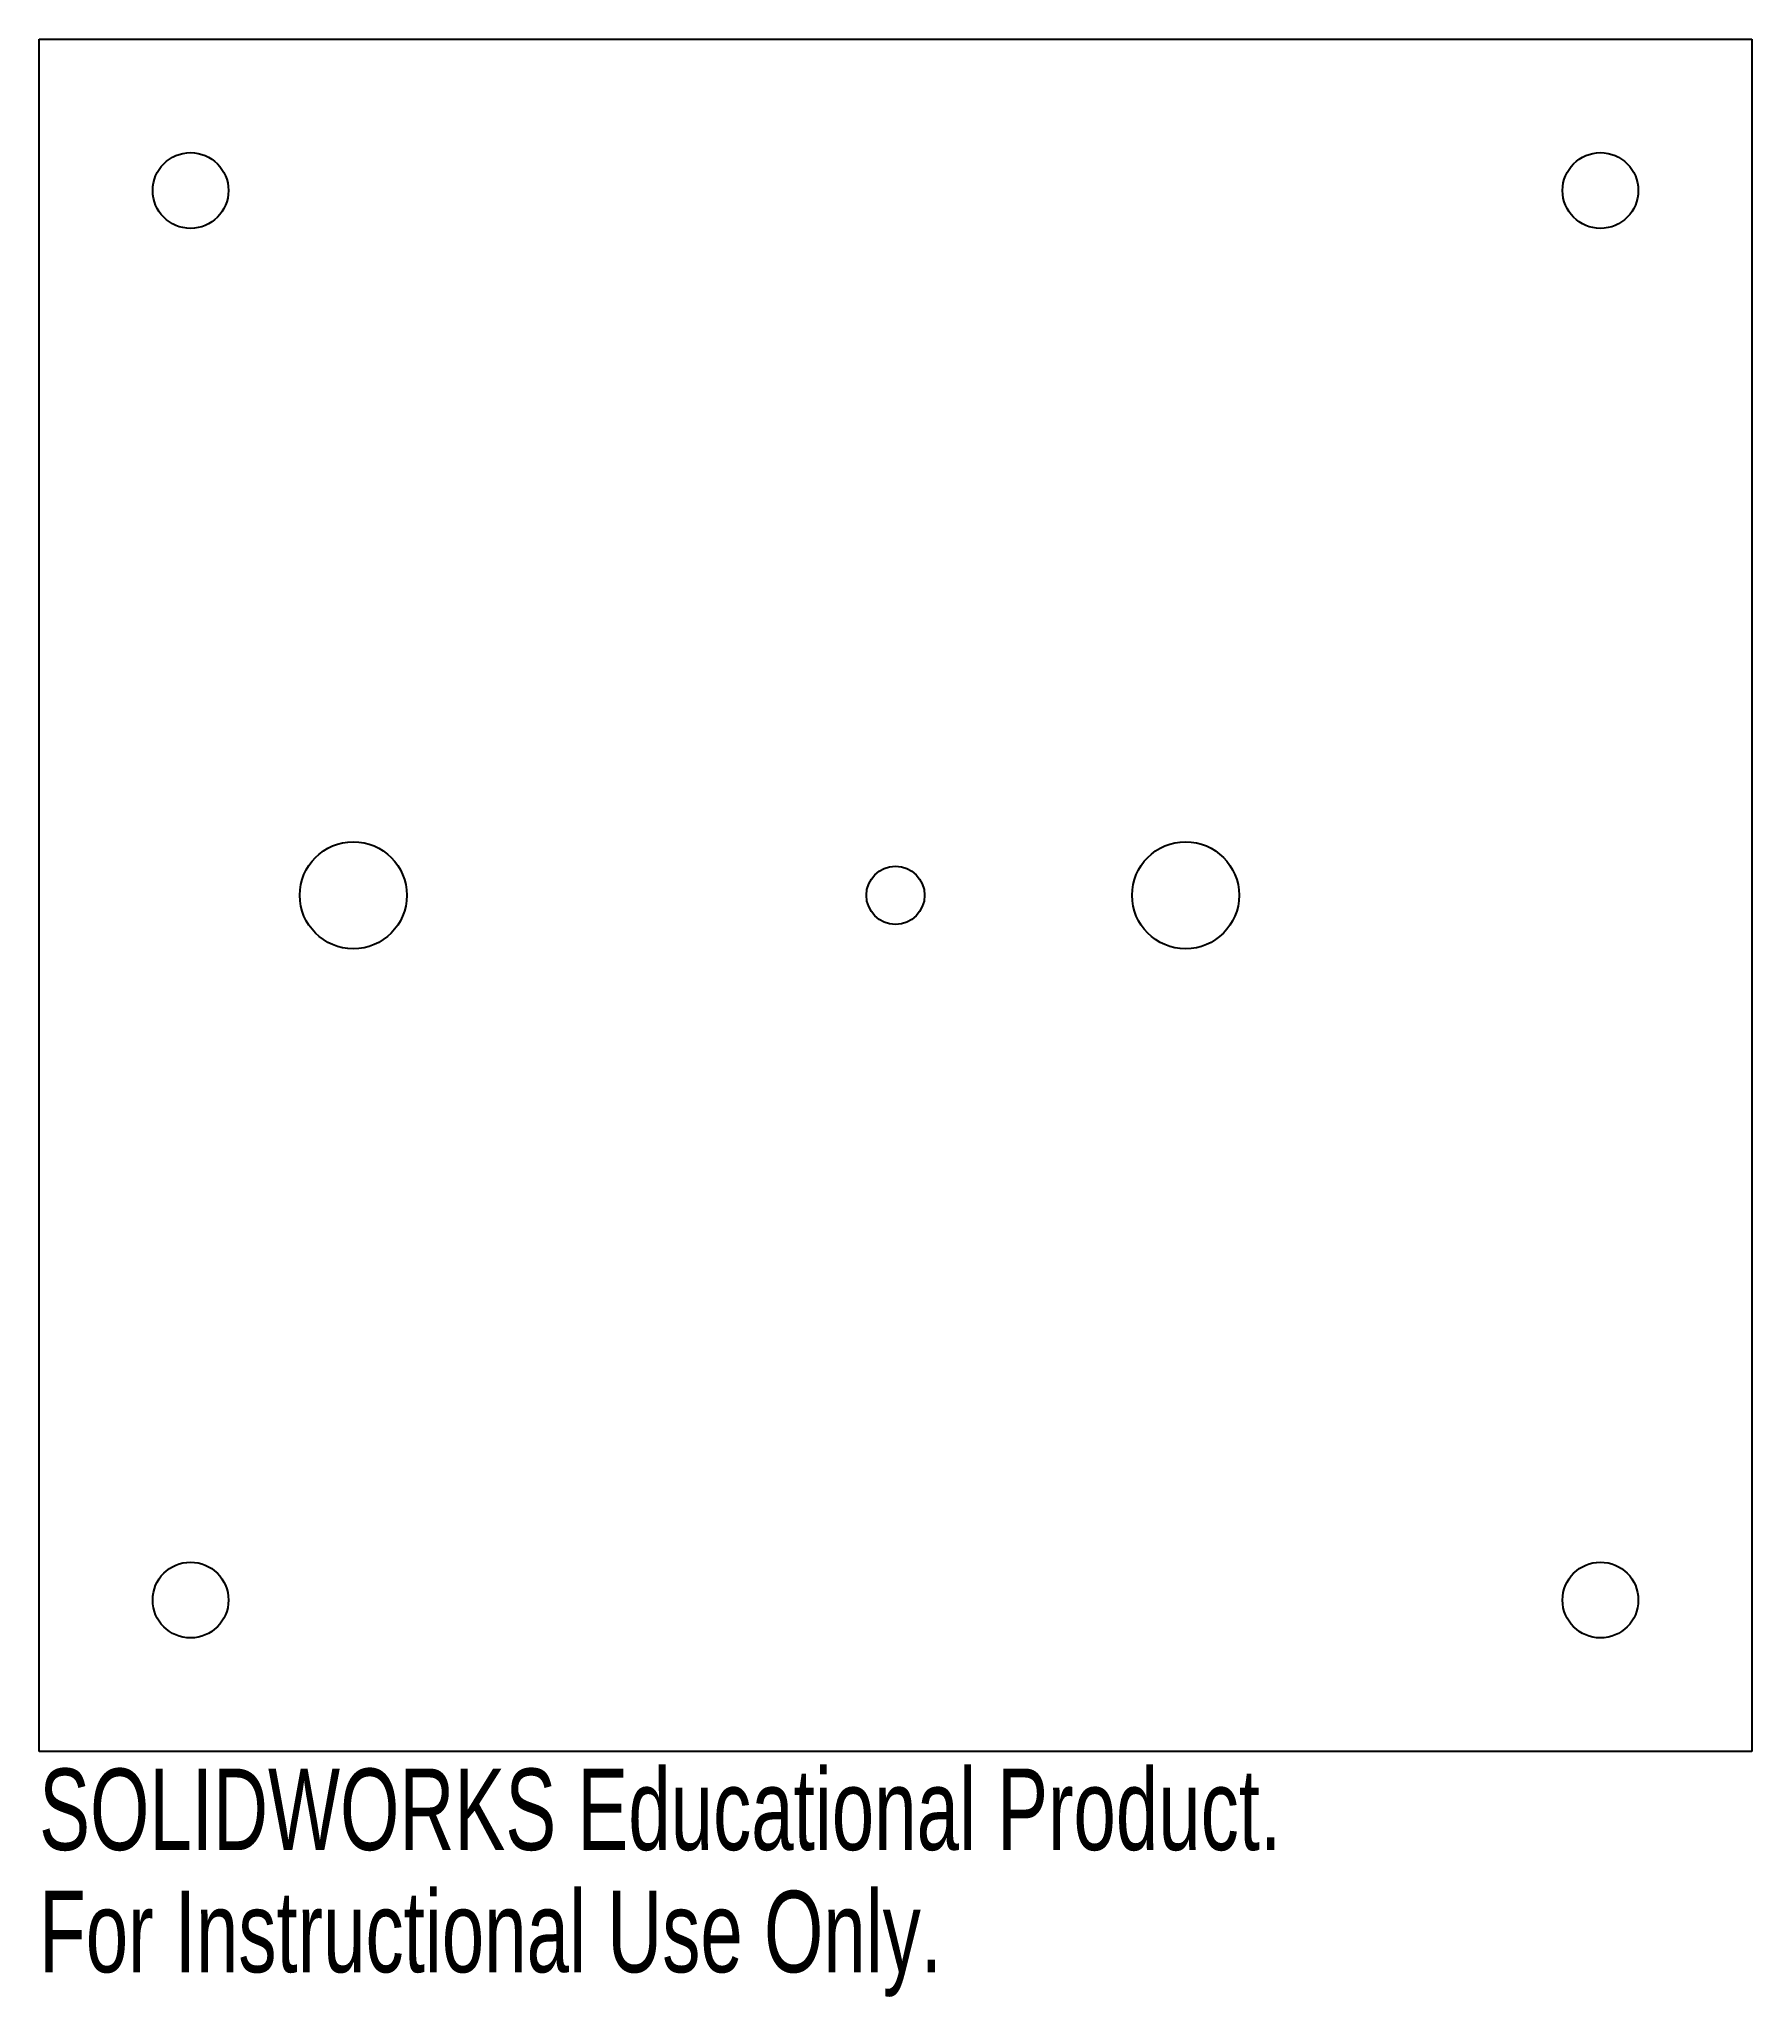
# Model space of a CAD drawing. Header units: inches. Extents: x -2 to 2, y -2.57 to 2.
import ezdxf

# ---------------------------------------------------------------- set-up
doc = ezdxf.new("R2010")
doc.units = ezdxf.units.IN
doc.header["$MEASUREMENT"] = 0
doc.styles.add('SLDTEXTSTYLE0', font='TXT', dxfattribs={"width": 0.7})

msp = doc.modelspace()

# ---------------------------------------------------------------- linework, layer by layer
at = {"color": 7, "linetype": 'Continuous', "lineweight": 25}
for p, q in [((-2, 2), (2, 2)), ((-2, -2), (-2, 2)), ((2, 2), (2, -2)), ((2, -2), (-2, -2))]:
    msp.add_line(p, q, dxfattribs=at)
for centre, radius in [((-1.6464, 1.6464), 0.0885), ((1.6464, 1.6464), 0.0885), ((-1.2663, 0), 0.125), ((0.6775, 0), 0.125), ((0, 0), 0.068), ((-1.6464, -1.6464), 0.0885), ((1.6464, -1.6464), 0.0885)]:
    msp.add_circle(centre, radius, dxfattribs=at)

# ---------------------------------------------------------------- texts
at = {"color": 7, "linetype": 'Continuous', "char_height": 0.1903, "attachment_point": 1, "style": 'SLDTEXTSTYLE0'}
for s, insert in [('SOLIDWORKS Educational Product.', (-2, -2.0401)), ('For Instructional Use Only.', (-2, -2.3256))]:
    msp.add_mtext(s, dxfattribs=dict(at, insert=insert))

doc.saveas('drawing.dxf')
